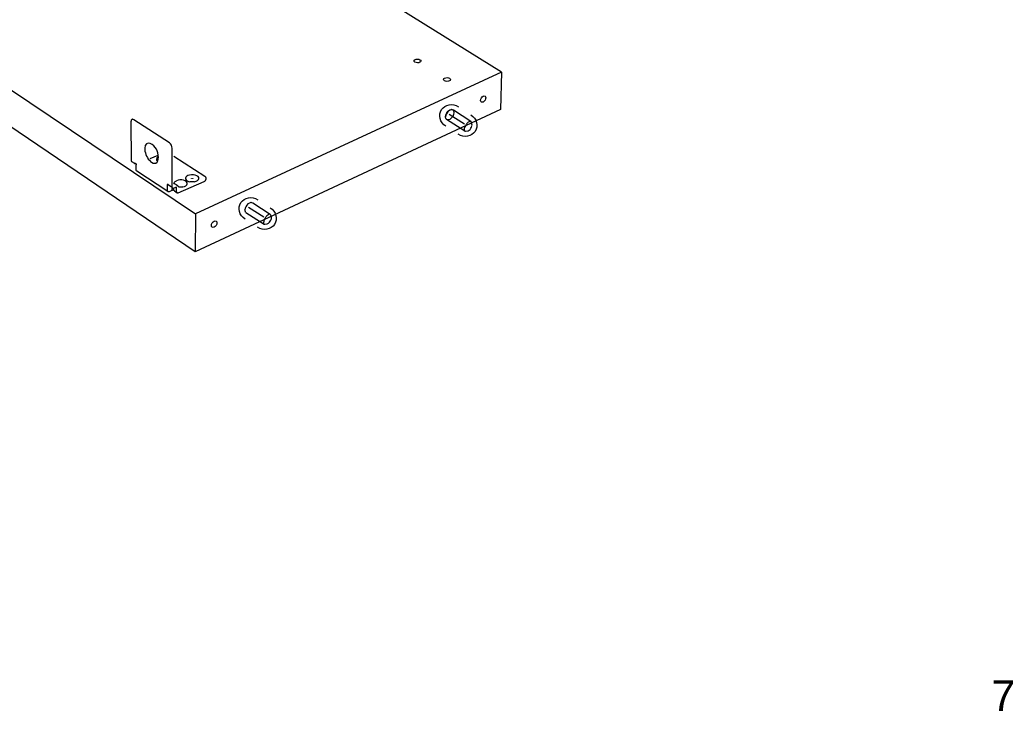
# Model space of a CAD drawing. Header units: metres. Extents: x -0.7 to 7.4, y 0 to 11.2.
# Drawn here: x 0.3516 to 0.4331, y 0.6392 to 0.6959 of the extents above; entities that cross this region are included whole.
import ezdxf

# ---------------------------------------------------------------- set-up
doc = ezdxf.new("R2010")
doc.units = ezdxf.units.M
doc.header["$MEASUREMENT"] = 0
for name, color, linetype, lineweight in [('PDF5_Geometry_Num_Penna__7', 7, 'Continuous', 18), ('PDF5_Solid Fills_Num_Penna__1', 255, 'Continuous', 18), ('PDF5_Text_Num_Penna__7', 7, 'Continuous', 18)]:
    doc.layers.add(name, color=color, linetype=linetype, lineweight=lineweight)
doc.styles.add('GENERATED_STYLE_1', font='Arial.ttf')

msp = doc.modelspace()

# ---------------------------------------------------------------- hatches: boundary and pattern name
at = {"layer": 'PDF5_Solid Fills_Num_Penna__1', "linetype": 'Continuous', "lineweight": 18}
msp.add_hatch(color=255, dxfattribs=at).paths.add_polyline_path([(0.365567, 0.682932), (0.365753, 0.682842), (0.365913, 0.682947)])

# ---------------------------------------------------------------- linework, layer by layer
at = {"layer": 'PDF5_Geometry_Num_Penna__7', "color": 7, "linetype": 'Continuous', "lineweight": 18, "flags": 128}
for points in [[(0.391122, 0.691632), (0.341038, 0.722784), (0.316703, 0.713167)], [(0.316703, 0.713167), (0.366008, 0.680008)], [(0.366001, 0.676864), (0.31685, 0.710208)], [(0.391122, 0.691632), (0.366008, 0.680008)], [(0.391122, 0.691632), (0.391036, 0.688552)], [(0.391036, 0.688552), (0.366001, 0.676864)], [(0.388101, 0.68735), (0.386835, 0.688159)], [(0.387184, 0.688495), (0.387062, 0.688573)], [(0.38862, 0.687578), (0.387184, 0.688495)], [(0.386605, 0.687768), (0.386595, 0.687778), (0.386573, 0.687816), (0.386555, 0.687859), (0.386545, 0.687906), (0.386542, 0.687959)], [(0.388114, 0.686785), (0.386617, 0.68774)], [(0.360772, 0.684294), (0.360996, 0.684149)], [(0.360992, 0.684153), (0.361048, 0.684178)], [(0.360996, 0.684149), (0.361016, 0.68414), (0.361039, 0.684137), (0.361063, 0.68414), (0.361088, 0.684146), (0.361098, 0.684137)], [(0.361067, 0.684165), (0.361078, 0.684156), (0.361088, 0.684146)], [(0.361098, 0.684137), (0.361113, 0.684115), (0.361126, 0.68409), (0.361134, 0.684066), (0.361141, 0.684041), (0.361143, 0.684017)], [(0.361143, 0.683933), (0.361143, 0.684017)], [(0.364237, 0.684731), (0.36678, 0.683082)], [(0.361153, 0.683565), (0.361143, 0.683571), (0.361143, 0.683933)], [(0.363739, 0.681838), (0.361196, 0.683503), (0.361178, 0.683518), (0.361162, 0.683539), (0.361153, 0.683565)], [(0.363761, 0.682404), (0.363742, 0.682414), (0.363724, 0.682414), (0.363709, 0.682407), (0.363697, 0.682395), (0.363691, 0.682377), (0.363686, 0.682352), (0.363686, 0.681907)], [(0.364237, 0.682485), (0.364269, 0.682488), (0.364299, 0.682482), (0.364324, 0.682472)], [(0.364244, 0.682488), (0.36425, 0.682522), (0.364262, 0.682559), (0.364284, 0.682593), (0.364312, 0.682627), (0.364348, 0.682658), (0.364392, 0.682686), (0.364442, 0.682711)], [(0.364324, 0.682472), (0.364433, 0.682401)], [(0.364433, 0.682401), (0.364549, 0.682324)], [(0.364519, 0.681724), (0.364544, 0.681711), (0.364571, 0.681708), (0.364602, 0.681708), (0.366734, 0.682664), (0.366771, 0.682683), (0.366802, 0.682704), (0.366827, 0.68273), (0.366845, 0.682754), (0.366858, 0.682782), (0.366861, 0.682809)], [(0.364549, 0.682324), (0.364571, 0.682302), (0.364587, 0.682278), (0.364599, 0.682243), (0.364602, 0.682206)], [(0.365933, 0.682627), (0.36587, 0.682618), (0.365808, 0.682612), (0.365747, 0.682612), (0.365682, 0.682612), (0.36562, 0.682618), (0.365562, 0.682627)], [(0.36678, 0.683082), (0.366808, 0.683061), (0.36683, 0.683035), (0.366848, 0.683012), (0.366858, 0.682985), (0.366861, 0.682958)], [(0.366861, 0.682958), (0.366861, 0.68281)], [(0.363686, 0.681907), (0.363706, 0.681879), (0.36372, 0.681857), (0.363739, 0.681838)], [(0.363739, 0.681838), (0.363767, 0.681825), (0.363801, 0.681823), (0.363835, 0.681825), (0.36387, 0.681838)], [(0.36387, 0.681838), (0.364098, 0.681941)], [(0.364098, 0.681941), (0.364098, 0.682089), (0.364114, 0.682095), (0.364132, 0.682098)], [(0.364098, 0.681941), (0.364126, 0.68195), (0.364153, 0.681953), (0.364188, 0.681953), (0.36422, 0.68195), (0.364247, 0.681941), (0.36424, 0.681962), (0.36424, 0.68199), (0.36424, 0.682095)], [(0.364237, 0.682095), (0.364206, 0.682083), (0.364178, 0.682083), (0.364154, 0.682089), (0.364132, 0.682101), (0.364114, 0.682123), (0.364104, 0.682151), (0.364102, 0.682182)], [(0.364466, 0.682194), (0.364238, 0.682095)], [(0.364292, 0.681873), (0.364284, 0.681879), (0.364269, 0.681894), (0.364257, 0.681916), (0.364247, 0.681941)], [(0.364293, 0.681873), (0.364519, 0.681724)], [(0.364466, 0.681842), (0.364466, 0.682194)], [(0.364519, 0.681724), (0.364497, 0.681746), (0.364478, 0.68177), (0.364469, 0.681804), (0.364466, 0.681842)], [(0.36498, 0.6822), (0.364918, 0.682191), (0.364856, 0.682188), (0.364794, 0.682185), (0.364733, 0.682188), (0.364671, 0.682191), (0.364612, 0.682203)], [(0.370717, 0.680862), (0.370594, 0.68094)], [(0.372153, 0.679945), (0.370717, 0.680862)], [(0.366008, 0.680008), (0.366001, 0.676864)], [(0.370137, 0.680135), (0.370127, 0.680144), (0.370105, 0.680182), (0.370087, 0.680226), (0.370078, 0.680272), (0.370074, 0.680326)], [(0.371633, 0.679717), (0.370368, 0.680526)]]:
    msp.add_lwpolyline(points, dxfattribs=at)
for points in [[(0.363762, 0.682404), (0.363801, 0.68238), (0.364102, 0.682182), (0.364098, 0.685381, 0.233037), (0.363872, 0.685829), (0.360943, 0.687726), (0.360912, 0.687741), (0.360884, 0.687753), (0.360853, 0.687756), (0.360828, 0.687756), (0.360803, 0.68775), (0.360779, 0.687735), (0.360757, 0.687713), (0.360742, 0.687686), (0.360728, 0.687652), (0.360722, 0.687611), (0.36072, 0.687571), (0.360733, 0.684384), (0.360735, 0.684356), (0.360745, 0.684332), (0.360757, 0.68431), (0.360772, 0.684294)], [(0.362298, 0.68453), (0.36295, 0.684821, 0.3401), (0.362124, 0.68581)], [(0.370149, 0.680107), (0.371646, 0.679151, 0.18857), (0.371707, 0.679139), (0.371897, 0.679171, 0.118033), (0.372003, 0.679222, 0.16053), (0.372239, 0.679591, 0.114187), (0.37224, 0.679713), (0.372189, 0.679895, 0.400782), (0.372088, 0.679956, 0.113368), (0.371939, 0.679885, 0.079398), (0.371733, 0.679654, 0.081587), (0.371611, 0.67937, 0.114042), (0.371608, 0.679205)]]:
    msp.add_lwpolyline(points, format="xyb", dxfattribs=at)
msp.add_lwpolyline([(0.388364, 0.686804, 0.118033), (0.388471, 0.686855, 0.161435), (0.388706, 0.687225, 0.116691), (0.388707, 0.687346), (0.388657, 0.687528, 0.400782), (0.388555, 0.68759, 0.113368), (0.388406, 0.687519, 0.078004), (0.3882, 0.687288, 0.079267), (0.388078, 0.687004, 0.112169), (0.388075, 0.686838, 0.391162), (0.388174, 0.686772)], format="xyb", close=True, dxfattribs=at)
at = {"layer": 'PDF5_Geometry_Num_Penna__7', "color": 7, "linetype": 'Continuous', "lineweight": 18}
for centre, major_axis, ratio in [((0.384233, 0.69255), (-0.000285, 0.000007), 0.535736), ((0.386661, 0.691025), (-0.000286, 0.00001), 0.541692), ((0.389628, 0.689416), (0.000152, 0.000245), 0.61046), ((0.386883, 0.688139), (0.000245, 0.000392), 0.617948), ((0.367547, 0.679152), (0.000163, 0.000247), 0.635299)]:
    msp.add_ellipse(centre, major_axis=major_axis, ratio=ratio, dxfattribs=at)
for centre, major_axis, ratio, start_param, end_param in [((0.386894, 0.688146), (0.000269, 0.000373), 0.610403, 6.161629, 8.743901), ((0.362404, 0.684982), (-0.000353, 0.000809), 0.533439, 6.122431, 8.748499), ((0.362437, 0.68493), (-0.000325, 0.000763), 0.555122, 2.434174, 4.339977), ((0.363349, 0.684474), (0.000549, 0.000014), 0.531581, 2.321766, 3.742319), ((0.365743, 0.682907), (-0.000547, 0.000004), 0.545015, 5.409895, 7.520286), ((0.365743, 0.682907), (0.000553, 0.000003), 0.54047, 5.059585, 8.533765), ((0.364794, 0.682481), (0.00055, 0), 0.543529, 5.056442, 8.548007), ((0.370427, 0.680512), (0.000268, 0.000374), 0.611262, 6.159577, 8.737669)]:
    msp.add_ellipse(centre, major_axis=major_axis, ratio=ratio, start_param=start_param, end_param=end_param, dxfattribs=at)
for points in [[(0.386206, 0.68855), (0.386491, 0.688992), (0.387114, 0.689098), (0.387595, 0.688786)], [(0.386559, 0.687185), (0.386078, 0.687496), (0.385919, 0.688108), (0.386206, 0.68855)], [(0.38861, 0.688131), (0.389091, 0.687819), (0.389251, 0.687208), (0.388965, 0.686766)], [(0.388965, 0.686766), (0.388678, 0.686323), (0.388056, 0.686217), (0.387574, 0.686529)], [(0.370092, 0.679552), (0.36961, 0.679863), (0.369451, 0.680475), (0.369738, 0.680917)], [(0.369738, 0.680917), (0.370023, 0.681359), (0.370646, 0.681465), (0.371128, 0.681153)], [(0.372143, 0.680497), (0.372623, 0.680186), (0.372784, 0.679575), (0.372498, 0.679133)], [(0.372498, 0.679133), (0.372211, 0.67869), (0.371588, 0.678584), (0.371106, 0.678895)], [(0.371608, 0.679205), (0.371613, 0.679183), (0.371627, 0.679164), (0.371646, 0.679151)]]:
    msp.add_open_spline(points, degree=3, dxfattribs=at)

# ---------------------------------------------------------------- texts
at = {"layer": 'PDF5_Text_Num_Penna__7', "color": 7, "linetype": 'Continuous', "lineweight": 18, "insert": (0.431335, 0.639165), "char_height": 0.0025253, "attachment_point": 7, "style": 'GENERATED_STYLE_1'}
msp.add_mtext('\\A1;7', dxfattribs=at)

doc.saveas('drawing.dxf')
